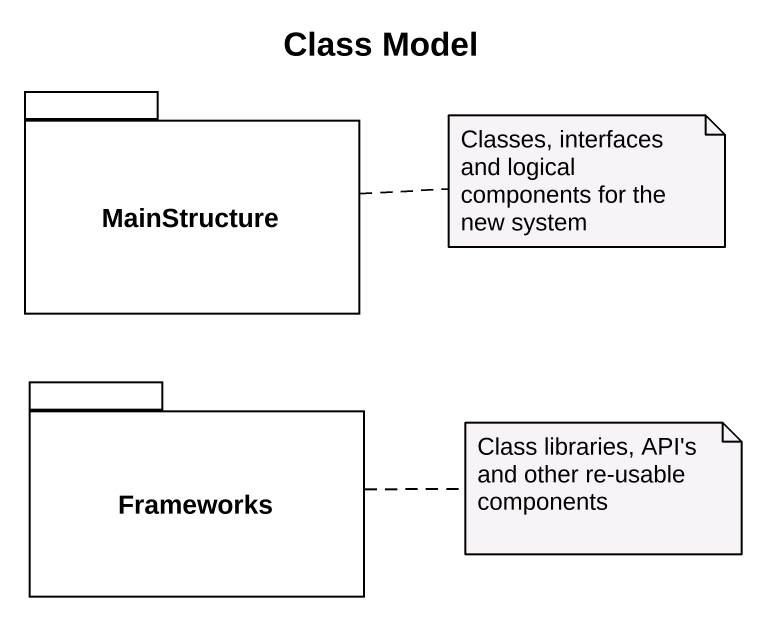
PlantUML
@startuml
title Class Model
package MainStructure {
}
package Frameworks {
}
note right of MainStructure : Classes, interfaces and logical components for the new system
note right of Frameworks : Class libraries, API's and other re-usable components
@enduml
